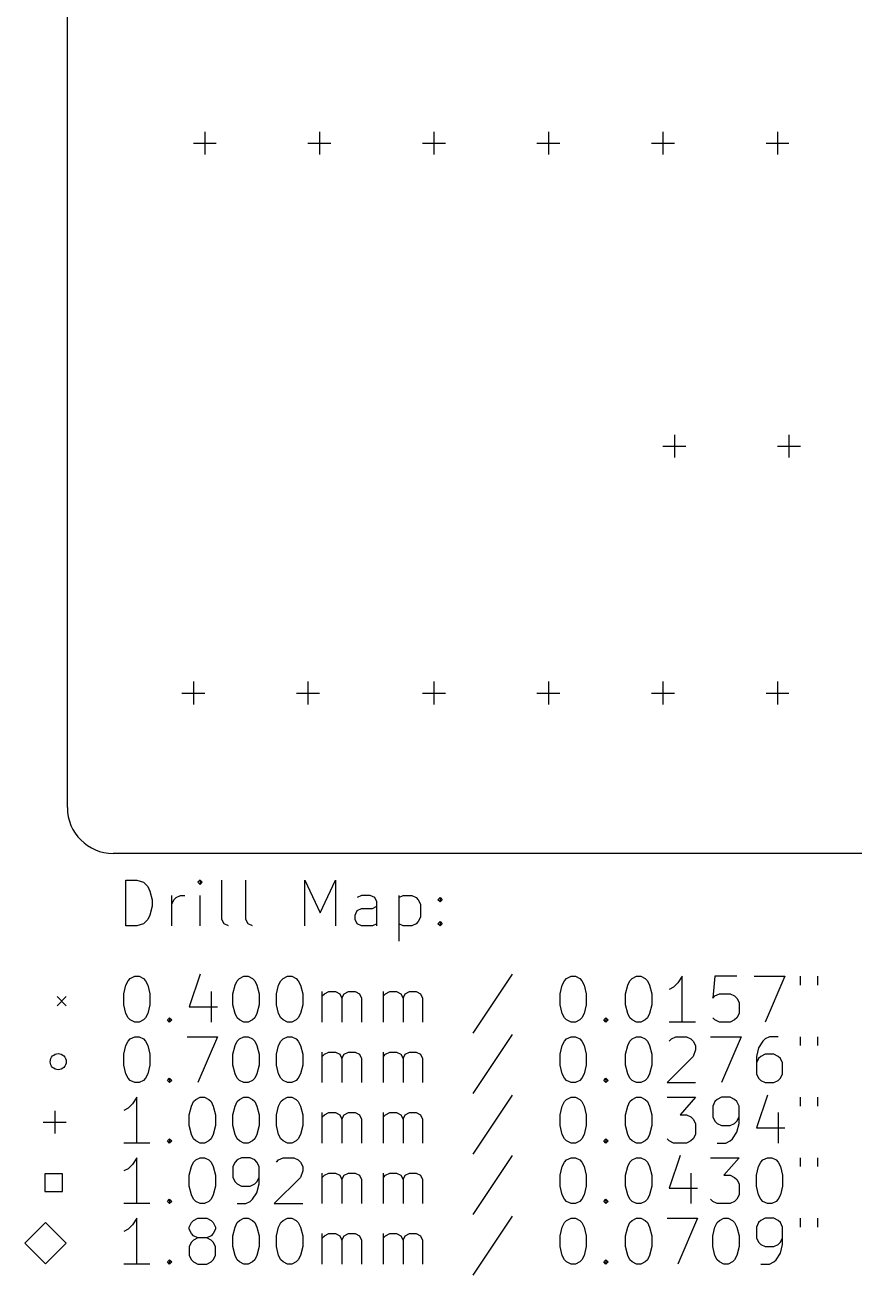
# Model space of a CAD drawing. Extents: x 127 to 206, y -141 to -31.
# Drawn here: x 127.2 to 163.3, y -140.4 to -85.8 of the extents above; entities that cross this region are included whole.
import ezdxf

# ---------------------------------------------------------------- set-up
doc = ezdxf.new("R2010")
doc.units = 0
doc.layers.add('BLACK', color=7, linetype='CONTINUOUS')

msp = doc.modelspace()

# ---------------------------------------------------------------- linework, layer by layer
at = {"layer": 'BLACK', "linetype": 'CONTINUOUS'}
for p, q in [((129, -120), (129, -33)), ((135, -90.5), (135, -91.5)), ((140, -90.5), (140, -91.5)), ((145, -90.5), (145, -91.5)), ((150, -90.5), (150, -91.5)), ((155, -90.5), (155, -91.5)), ((160, -90.5), (160, -91.5)), ((134.5, -91), (135.5, -91)), ((139.5, -91), (140.5, -91)), ((144.5, -91), (145.5, -91)), ((149.5, -91), (150.5, -91)), ((154.5, -91), (155.5, -91)), ((159.5, -91), (160.5, -91)), ((155.5, -103.725), (155.5, -104.725)), ((160.5, -103.725), (160.5, -104.725)), ((155, -104.225), (156, -104.225)), ((160, -104.225), (161, -104.225)), ((134.5, -114.5), (134.5, -115.5)), ((139.5, -114.5), (139.5, -115.5)), ((145, -114.5), (145, -115.5)), ((150, -114.5), (150, -115.5)), ((155, -114.5), (155, -115.5)), ((160, -114.5), (160, -115.5)), ((134, -115), (135, -115)), ((139, -115), (140, -115)), ((144.5, -115), (145.5, -115)), ((149.5, -115), (150.5, -115)), ((154.5, -115), (155.5, -115)), ((159.5, -115), (160.5, -115)), ((204, -122), (131, -122)), ((131.558, -125.165), (131.558, -123.165)), ((131.558, -123.165), (132.034, -123.165)), ((132.034, -123.165), (132.32, -123.26)), ((132.32, -123.26), (132.51, -123.451)), ((134.796, -123.165), (134.701, -123.26)), ((134.701, -123.26), (134.796, -123.355)), ((134.891, -123.26), (134.796, -123.165)), ((134.796, -123.165), (134.796, -123.355)), ((134.796, -123.355), (134.891, -123.26)), ((135.748, -124.879), (135.748, -123.165)), ((136.796, -124.879), (136.796, -123.165)), ((139.367, -125.165), (139.367, -123.165)), ((139.367, -123.165), (140.034, -124.593)), ((140.034, -124.593), (140.701, -123.165)), ((140.701, -123.165), (140.701, -125.165)), ((132.51, -123.451), (132.605, -123.641)), ((132.605, -123.641), (132.701, -124.022)), ((133.558, -125.165), (133.558, -123.832)), ((133.748, -123.927), (133.939, -123.832)), ((133.939, -123.832), (134.129, -123.832)), ((134.796, -125.165), (134.796, -123.832)), ((141.843, -123.832), (141.653, -123.927)), ((142.224, -123.832), (141.843, -123.832)), ((142.415, -123.927), (142.224, -123.832)), ((143.463, -123.832), (143.463, -125.832)), ((143.463, -123.927), (143.653, -123.832)), ((143.653, -123.832), (144.034, -123.832)), ((144.034, -123.832), (144.224, -123.927)), ((132.701, -124.308), (132.605, -124.689)), ((132.701, -124.022), (132.701, -124.308)), ((133.558, -124.212), (133.653, -124.022)), ((133.653, -124.022), (133.748, -123.927)), ((142.32, -124.403), (142.51, -124.308)), ((142.51, -124.117), (142.415, -123.927)), ((142.51, -125.165), (142.51, -124.117)), ((144.224, -123.927), (144.32, -124.022)), ((144.32, -124.022), (144.415, -124.212)), ((144.415, -124.212), (144.415, -124.784)), ((145.177, -124.022), (145.272, -123.927)), ((145.272, -124.117), (145.177, -124.022)), ((145.272, -123.927), (145.367, -124.022)), ((145.272, -123.927), (145.272, -124.117)), ((145.367, -124.022), (145.272, -124.117)), ((132.51, -124.879), (132.32, -125.07)), ((132.605, -124.689), (132.51, -124.879)), ((135.843, -125.07), (135.748, -124.879)), ((136.891, -125.07), (136.796, -124.879)), ((141.558, -124.689), (141.653, -124.498)), ((141.558, -124.879), (141.558, -124.689)), ((141.653, -125.07), (141.558, -124.879)), ((141.653, -124.498), (141.843, -124.403)), ((141.843, -124.403), (142.32, -124.403)), ((144.415, -124.784), (144.32, -124.974)), ((132.034, -125.165), (131.558, -125.165)), ((132.32, -125.07), (132.034, -125.165)), ((136.034, -125.165), (135.843, -125.07)), ((137.082, -125.165), (136.891, -125.07)), ((141.843, -125.165), (141.653, -125.07)), ((142.32, -125.165), (141.843, -125.165)), ((142.51, -125.07), (142.32, -125.165)), ((143.653, -125.165), (143.463, -125.07)), ((144.034, -125.165), (143.653, -125.165)), ((144.224, -125.07), (144.034, -125.165)), ((144.32, -124.974), (144.224, -125.07)), ((145.177, -125.07), (145.272, -124.974)), ((145.272, -125.165), (145.177, -125.07)), ((145.272, -124.974), (145.367, -125.07)), ((145.272, -124.974), (145.272, -125.165)), ((145.367, -125.07), (145.272, -125.165)), ((131.558, -127.746), (131.653, -127.555)), ((131.653, -127.555), (131.748, -127.46)), ((131.748, -127.46), (131.939, -127.365)), ((131.939, -127.365), (132.129, -127.365)), ((132.129, -127.365), (132.32, -127.46)), ((132.32, -127.46), (132.415, -127.555)), ((132.415, -127.555), (132.51, -127.746)), ((134.796, -127.27), (134.32, -128.698)), ((136.32, -127.746), (136.415, -127.555)), ((136.415, -127.555), (136.51, -127.46)), ((136.51, -127.46), (136.701, -127.365)), ((136.701, -127.365), (136.891, -127.365)), ((136.891, -127.365), (137.082, -127.46)), ((137.082, -127.46), (137.177, -127.555)), ((137.177, -127.555), (137.272, -127.746)), ((138.224, -127.746), (138.32, -127.555)), ((138.32, -127.555), (138.415, -127.46)), ((138.415, -127.46), (138.605, -127.365)), ((138.605, -127.365), (138.796, -127.365)), ((138.796, -127.365), (138.986, -127.46)), ((138.986, -127.46), (139.082, -127.555)), ((139.082, -127.555), (139.177, -127.746)), ((148.415, -127.27), (146.701, -129.841)), ((150.605, -127.746), (150.701, -127.555)), ((150.701, -127.555), (150.796, -127.46)), ((150.796, -127.46), (150.986, -127.365)), ((150.986, -127.365), (151.177, -127.365)), ((151.177, -127.365), (151.367, -127.46)), ((151.367, -127.46), (151.463, -127.555)), ((151.463, -127.555), (151.558, -127.746)), ((153.463, -127.746), (153.558, -127.555)), ((153.558, -127.555), (153.653, -127.46)), ((153.653, -127.46), (153.843, -127.365)), ((153.843, -127.365), (154.034, -127.365)), ((154.034, -127.365), (154.224, -127.46)), ((154.224, -127.46), (154.32, -127.555)), ((154.32, -127.555), (154.415, -127.746)), ((155.653, -127.651), (155.463, -127.841)), ((155.843, -127.365), (155.653, -127.651)), ((155.843, -129.365), (155.843, -127.365)), ((157.272, -127.365), (157.177, -128.317)), ((158.224, -127.365), (157.272, -127.365)), ((158.986, -127.365), (160.32, -127.365)), ((160.32, -127.365), (159.463, -129.365)), ((160.986, -127.365), (160.986, -127.746)), ((161.748, -127.365), (161.748, -127.746)), ((131.463, -128.127), (131.558, -127.746)), ((131.463, -128.603), (131.463, -128.127)), ((132.51, -127.746), (132.605, -128.127)), ((132.605, -128.127), (132.605, -128.603)), ((135.272, -128.032), (135.272, -129.365)), ((136.224, -128.127), (136.32, -127.746)), ((136.224, -128.603), (136.224, -128.127)), ((137.272, -127.746), (137.367, -128.127)), ((137.367, -128.127), (137.367, -128.603)), ((138.129, -128.127), (138.224, -127.746)), ((138.129, -128.603), (138.129, -128.127)), ((139.177, -127.746), (139.272, -128.127)), ((139.272, -128.127), (139.272, -128.603)), ((140.129, -129.365), (140.129, -128.032)), ((140.129, -128.222), (140.224, -128.127)), ((140.224, -128.127), (140.415, -128.032)), ((140.415, -128.032), (140.701, -128.032)), ((140.701, -128.032), (140.891, -128.127)), ((140.891, -128.127), (140.986, -128.317)), ((140.986, -128.317), (141.082, -128.127)), ((141.082, -128.127), (141.272, -128.032)), ((141.272, -128.032), (141.558, -128.032)), ((141.558, -128.032), (141.748, -128.127)), ((141.748, -128.127), (141.843, -128.317)), ((142.796, -129.365), (142.796, -128.032)), ((142.796, -128.222), (142.891, -128.127)), ((142.891, -128.127), (143.082, -128.032)), ((143.082, -128.032), (143.367, -128.032)), ((143.367, -128.032), (143.558, -128.127)), ((143.558, -128.127), (143.653, -128.317)), ((143.653, -128.317), (143.748, -128.127)), ((143.748, -128.127), (143.939, -128.032)), ((143.939, -128.032), (144.224, -128.032)), ((144.224, -128.032), (144.415, -128.127)), ((144.415, -128.127), (144.51, -128.317)), ((150.51, -128.127), (150.605, -127.746)), ((150.51, -128.603), (150.51, -128.127)), ((151.558, -127.746), (151.653, -128.127)), ((151.653, -128.127), (151.653, -128.603)), ((153.367, -128.127), (153.463, -127.746)), ((153.367, -128.603), (153.367, -128.127)), ((154.415, -127.746), (154.51, -128.127)), ((154.51, -128.127), (154.51, -128.603)), ((155.463, -127.841), (155.272, -127.936)), ((157.272, -128.222), (157.463, -128.127)), ((157.463, -128.127), (157.939, -128.127)), ((157.939, -128.127), (158.129, -128.222)), ((128.55, -128.25), (128.95, -128.65)), ((128.95, -128.25), (128.55, -128.65)), ((131.558, -128.984), (131.463, -128.603)), ((132.605, -128.603), (132.51, -128.984)), ((134.32, -128.698), (135.558, -128.698)), ((136.32, -128.984), (136.224, -128.603)), ((137.367, -128.603), (137.272, -128.984)), ((138.224, -128.984), (138.129, -128.603)), ((139.272, -128.603), (139.177, -128.984)), ((140.986, -128.317), (140.986, -129.365)), ((141.843, -128.317), (141.843, -129.365)), ((143.653, -128.317), (143.653, -129.365)), ((144.51, -128.317), (144.51, -129.365)), ((150.605, -128.984), (150.51, -128.603)), ((151.653, -128.603), (151.558, -128.984)), ((153.463, -128.984), (153.367, -128.603)), ((154.51, -128.603), (154.415, -128.984)), ((157.177, -128.317), (157.272, -128.222)), ((158.129, -128.222), (158.224, -128.317)), ((158.224, -128.317), (158.32, -128.508)), ((158.32, -128.508), (158.32, -128.984)), ((131.653, -129.174), (131.558, -128.984)), ((131.748, -129.27), (131.653, -129.174)), ((131.939, -129.365), (131.748, -129.27)), ((132.32, -129.27), (132.129, -129.365)), ((132.415, -129.174), (132.32, -129.27)), ((132.51, -128.984), (132.415, -129.174)), ((133.367, -129.27), (133.463, -129.174)), ((133.463, -129.365), (133.367, -129.27)), ((133.463, -129.174), (133.558, -129.27)), ((133.463, -129.174), (133.463, -129.365)), ((133.558, -129.27), (133.463, -129.365)), ((136.415, -129.174), (136.32, -128.984)), ((136.51, -129.27), (136.415, -129.174)), ((136.701, -129.365), (136.51, -129.27)), ((137.082, -129.27), (136.891, -129.365)), ((137.177, -129.174), (137.082, -129.27)), ((137.272, -128.984), (137.177, -129.174)), ((138.32, -129.174), (138.224, -128.984)), ((138.415, -129.27), (138.32, -129.174)), ((138.605, -129.365), (138.415, -129.27)), ((138.986, -129.27), (138.796, -129.365)), ((139.082, -129.174), (138.986, -129.27)), ((139.177, -128.984), (139.082, -129.174)), ((150.701, -129.174), (150.605, -128.984)), ((150.796, -129.27), (150.701, -129.174)), ((150.986, -129.365), (150.796, -129.27)), ((151.367, -129.27), (151.177, -129.365)), ((151.463, -129.174), (151.367, -129.27)), ((151.558, -128.984), (151.463, -129.174)), ((152.415, -129.27), (152.51, -129.174)), ((152.51, -129.365), (152.415, -129.27)), ((152.51, -129.174), (152.605, -129.27)), ((152.51, -129.174), (152.51, -129.365)), ((152.605, -129.27), (152.51, -129.365)), ((153.558, -129.174), (153.463, -128.984)), ((153.653, -129.27), (153.558, -129.174)), ((153.843, -129.365), (153.653, -129.27)), ((154.224, -129.27), (154.034, -129.365)), ((154.32, -129.174), (154.224, -129.27)), ((154.415, -128.984), (154.32, -129.174)), ((157.272, -129.27), (157.177, -129.174)), ((157.463, -129.365), (157.272, -129.27)), ((158.129, -129.27), (157.939, -129.365)), ((158.224, -129.174), (158.129, -129.27)), ((158.32, -128.984), (158.224, -129.174)), ((132.129, -129.365), (131.939, -129.365)), ((136.891, -129.365), (136.701, -129.365)), ((138.796, -129.365), (138.605, -129.365)), ((151.177, -129.365), (150.986, -129.365)), ((154.034, -129.365), (153.843, -129.365)), ((156.415, -129.365), (155.272, -129.365)), ((157.939, -129.365), (157.463, -129.365)), ((131.463, -130.767), (131.558, -130.386)), ((131.558, -130.386), (131.653, -130.195)), ((131.653, -130.195), (131.748, -130.1)), ((131.748, -130.1), (131.939, -130.005)), ((131.939, -130.005), (132.129, -130.005)), ((132.129, -130.005), (132.32, -130.1)), ((132.32, -130.1), (132.415, -130.195)), ((132.415, -130.195), (132.51, -130.386)), ((132.51, -130.386), (132.605, -130.767)), ((134.224, -130.005), (135.558, -130.005)), ((135.558, -130.005), (134.701, -132.005)), ((136.224, -130.767), (136.32, -130.386)), ((136.32, -130.386), (136.415, -130.195)), ((136.415, -130.195), (136.51, -130.1)), ((136.51, -130.1), (136.701, -130.005)), ((136.701, -130.005), (136.891, -130.005)), ((136.891, -130.005), (137.082, -130.1)), ((137.082, -130.1), (137.177, -130.195)), ((137.177, -130.195), (137.272, -130.386)), ((137.272, -130.386), (137.367, -130.767)), ((138.129, -130.767), (138.224, -130.386)), ((138.224, -130.386), (138.32, -130.195)), ((138.32, -130.195), (138.415, -130.1)), ((138.415, -130.1), (138.605, -130.005)), ((138.605, -130.005), (138.796, -130.005)), ((138.796, -130.005), (138.986, -130.1)), ((138.986, -130.1), (139.082, -130.195)), ((139.082, -130.195), (139.177, -130.386)), ((139.177, -130.386), (139.272, -130.767)), ((148.415, -129.91), (146.701, -132.481)), ((150.51, -130.767), (150.605, -130.386)), ((150.605, -130.386), (150.701, -130.195)), ((150.701, -130.195), (150.796, -130.1)), ((150.796, -130.1), (150.986, -130.005)), ((150.986, -130.005), (151.177, -130.005)), ((151.177, -130.005), (151.367, -130.1)), ((151.367, -130.1), (151.463, -130.195)), ((151.463, -130.195), (151.558, -130.386)), ((151.558, -130.386), (151.653, -130.767)), ((153.367, -130.767), (153.463, -130.386)), ((153.463, -130.386), (153.558, -130.195)), ((153.558, -130.195), (153.653, -130.1)), ((153.653, -130.1), (153.843, -130.005)), ((153.843, -130.005), (154.034, -130.005)), ((154.034, -130.005), (154.224, -130.1)), ((154.224, -130.1), (154.32, -130.195)), ((154.32, -130.195), (154.415, -130.386)), ((154.415, -130.386), (154.51, -130.767)), ((155.272, -130.195), (155.367, -130.1)), ((155.367, -130.1), (155.558, -130.005)), ((155.558, -130.005), (156.034, -130.005)), ((156.034, -130.005), (156.224, -130.1)), ((156.224, -130.1), (156.32, -130.195)), ((156.32, -130.195), (156.415, -130.386)), ((156.415, -130.386), (156.415, -130.576)), ((157.082, -130.005), (158.415, -130.005)), ((158.415, -130.005), (157.558, -132.005)), ((159.367, -130.195), (159.177, -130.481)), ((159.463, -130.1), (159.367, -130.195)), ((159.653, -130.005), (159.463, -130.1)), ((160.034, -130.005), (159.653, -130.005)), ((160.986, -130.005), (160.986, -130.386)), ((161.748, -130.005), (161.748, -130.386)), ((131.463, -131.243), (131.463, -130.767)), ((132.605, -130.767), (132.605, -131.243)), ((136.224, -131.243), (136.224, -130.767)), ((137.367, -130.767), (137.367, -131.243)), ((138.129, -131.243), (138.129, -130.767)), ((139.272, -130.767), (139.272, -131.243)), ((140.129, -132.005), (140.129, -130.672)), ((140.129, -130.862), (140.224, -130.767)), ((140.224, -130.767), (140.415, -130.672)), ((140.415, -130.672), (140.701, -130.672)), ((140.701, -130.672), (140.891, -130.767)), ((140.891, -130.767), (140.986, -130.957)), ((140.986, -130.957), (141.082, -130.767)), ((141.082, -130.767), (141.272, -130.672)), ((141.272, -130.672), (141.558, -130.672)), ((141.558, -130.672), (141.748, -130.767)), ((141.748, -130.767), (141.843, -130.957)), ((142.796, -132.005), (142.796, -130.672)), ((142.796, -130.862), (142.891, -130.767)), ((142.891, -130.767), (143.082, -130.672)), ((143.082, -130.672), (143.367, -130.672)), ((143.367, -130.672), (143.558, -130.767)), ((143.558, -130.767), (143.653, -130.957)), ((143.653, -130.957), (143.748, -130.767)), ((143.748, -130.767), (143.939, -130.672)), ((143.939, -130.672), (144.224, -130.672)), ((144.224, -130.672), (144.415, -130.767)), ((144.415, -130.767), (144.51, -130.957)), ((150.51, -131.243), (150.51, -130.767)), ((151.653, -130.767), (151.653, -131.243)), ((153.367, -131.243), (153.367, -130.767)), ((154.51, -130.767), (154.51, -131.243)), ((156.32, -130.862), (155.177, -132.005)), ((156.415, -130.576), (156.32, -130.862)), ((159.177, -130.481), (159.082, -130.862)), ((159.082, -130.862), (159.082, -131.624)), ((159.272, -130.862), (159.177, -130.957)), ((159.463, -130.767), (159.272, -130.862)), ((159.843, -130.767), (159.463, -130.767)), ((160.034, -130.862), (159.843, -130.767)), ((160.129, -130.957), (160.034, -130.862)), ((131.558, -131.624), (131.463, -131.243)), ((132.605, -131.243), (132.51, -131.624)), ((136.32, -131.624), (136.224, -131.243)), ((137.367, -131.243), (137.272, -131.624)), ((138.224, -131.624), (138.129, -131.243)), ((139.272, -131.243), (139.177, -131.624)), ((140.986, -130.957), (140.986, -132.005)), ((141.843, -130.957), (141.843, -132.005)), ((143.653, -130.957), (143.653, -132.005)), ((144.51, -130.957), (144.51, -132.005)), ((150.605, -131.624), (150.51, -131.243)), ((151.653, -131.243), (151.558, -131.624)), ((153.463, -131.624), (153.367, -131.243)), ((154.51, -131.243), (154.415, -131.624)), ((159.177, -130.957), (159.082, -131.148)), ((160.224, -131.148), (160.129, -130.957)), ((160.224, -131.624), (160.224, -131.148)), ((131.653, -131.814), (131.558, -131.624)), ((131.748, -131.91), (131.653, -131.814)), ((131.939, -132.005), (131.748, -131.91)), ((132.129, -132.005), (131.939, -132.005)), ((132.32, -131.91), (132.129, -132.005)), ((132.415, -131.814), (132.32, -131.91)), ((132.51, -131.624), (132.415, -131.814)), ((133.367, -131.91), (133.463, -131.814)), ((133.463, -132.005), (133.367, -131.91)), ((133.463, -131.814), (133.558, -131.91)), ((133.463, -131.814), (133.463, -132.005)), ((133.558, -131.91), (133.463, -132.005)), ((136.415, -131.814), (136.32, -131.624)), ((136.51, -131.91), (136.415, -131.814)), ((136.701, -132.005), (136.51, -131.91)), ((136.891, -132.005), (136.701, -132.005)), ((137.082, -131.91), (136.891, -132.005)), ((137.177, -131.814), (137.082, -131.91)), ((137.272, -131.624), (137.177, -131.814)), ((138.32, -131.814), (138.224, -131.624)), ((138.415, -131.91), (138.32, -131.814)), ((138.605, -132.005), (138.415, -131.91)), ((138.796, -132.005), (138.605, -132.005)), ((138.986, -131.91), (138.796, -132.005)), ((139.082, -131.814), (138.986, -131.91)), ((139.177, -131.624), (139.082, -131.814)), ((150.701, -131.814), (150.605, -131.624)), ((150.796, -131.91), (150.701, -131.814)), ((150.986, -132.005), (150.796, -131.91)), ((151.177, -132.005), (150.986, -132.005)), ((151.367, -131.91), (151.177, -132.005)), ((151.463, -131.814), (151.367, -131.91)), ((151.558, -131.624), (151.463, -131.814)), ((152.415, -131.91), (152.51, -131.814)), ((152.51, -132.005), (152.415, -131.91)), ((152.51, -131.814), (152.605, -131.91)), ((152.51, -131.814), (152.51, -132.005)), ((152.605, -131.91), (152.51, -132.005)), ((153.558, -131.814), (153.463, -131.624)), ((153.653, -131.91), (153.558, -131.814)), ((153.843, -132.005), (153.653, -131.91)), ((154.034, -132.005), (153.843, -132.005)), ((154.224, -131.91), (154.034, -132.005)), ((154.32, -131.814), (154.224, -131.91)), ((154.415, -131.624), (154.32, -131.814)), ((155.177, -132.005), (156.415, -132.005)), ((159.082, -131.624), (159.177, -131.814)), ((159.177, -131.814), (159.272, -131.91)), ((159.272, -131.91), (159.463, -132.005)), ((159.463, -132.005), (159.843, -132.005)), ((159.843, -132.005), (160.034, -131.91)), ((160.034, -131.91), (160.129, -131.814)), ((160.129, -131.814), (160.224, -131.624)), ((148.415, -132.55), (146.701, -135.121)), ((159.558, -132.55), (159.082, -133.978)), ((131.843, -132.931), (131.653, -133.121)), ((132.034, -132.645), (131.843, -132.931)), ((132.034, -134.645), (132.034, -132.645)), ((134.32, -133.407), (134.415, -133.026)), ((134.415, -133.026), (134.51, -132.835)), ((134.51, -132.835), (134.605, -132.74)), ((134.605, -132.74), (134.796, -132.645)), ((134.796, -132.645), (134.986, -132.645)), ((134.986, -132.645), (135.177, -132.74)), ((135.177, -132.74), (135.272, -132.835)), ((135.272, -132.835), (135.367, -133.026)), ((135.367, -133.026), (135.463, -133.407)), ((136.224, -133.407), (136.32, -133.026)), ((136.32, -133.026), (136.415, -132.835)), ((136.415, -132.835), (136.51, -132.74)), ((136.51, -132.74), (136.701, -132.645)), ((136.701, -132.645), (136.891, -132.645)), ((136.891, -132.645), (137.082, -132.74)), ((137.082, -132.74), (137.177, -132.835)), ((137.177, -132.835), (137.272, -133.026)), ((137.272, -133.026), (137.367, -133.407)), ((138.129, -133.407), (138.224, -133.026)), ((138.224, -133.026), (138.32, -132.835)), ((138.32, -132.835), (138.415, -132.74)), ((138.415, -132.74), (138.605, -132.645)), ((138.605, -132.645), (138.796, -132.645)), ((138.796, -132.645), (138.986, -132.74)), ((138.986, -132.74), (139.082, -132.835)), ((139.082, -132.835), (139.177, -133.026)), ((139.177, -133.026), (139.272, -133.407)), ((150.51, -133.407), (150.605, -133.026)), ((150.605, -133.026), (150.701, -132.835)), ((150.701, -132.835), (150.796, -132.74)), ((150.796, -132.74), (150.986, -132.645)), ((150.986, -132.645), (151.177, -132.645)), ((151.177, -132.645), (151.367, -132.74)), ((151.367, -132.74), (151.463, -132.835)), ((151.463, -132.835), (151.558, -133.026)), ((151.558, -133.026), (151.653, -133.407)), ((153.367, -133.407), (153.463, -133.026)), ((153.463, -133.026), (153.558, -132.835)), ((153.558, -132.835), (153.653, -132.74)), ((153.653, -132.74), (153.843, -132.645)), ((153.843, -132.645), (154.034, -132.645)), ((154.034, -132.645), (154.224, -132.74)), ((154.224, -132.74), (154.32, -132.835)), ((154.32, -132.835), (154.415, -133.026)), ((154.415, -133.026), (154.51, -133.407)), ((155.177, -132.645), (156.415, -132.645)), ((156.415, -132.645), (155.748, -133.407)), ((157.272, -132.835), (157.177, -133.026)), ((157.177, -133.026), (157.177, -133.502)), ((157.367, -132.74), (157.272, -132.835)), ((157.558, -132.645), (157.367, -132.74)), ((157.939, -132.645), (157.558, -132.645)), ((158.129, -132.74), (157.939, -132.645)), ((158.224, -132.835), (158.129, -132.74)), ((158.32, -133.026), (158.224, -132.835)), ((158.32, -133.788), (158.32, -133.026)), ((160.986, -132.645), (160.986, -133.026)), ((161.748, -132.645), (161.748, -133.026)), ((128.45, -133.23), (128.45, -134.23)), ((131.653, -133.121), (131.463, -133.216)), ((134.32, -133.883), (134.32, -133.407)), ((135.463, -133.407), (135.463, -133.883)), ((136.224, -133.883), (136.224, -133.407)), ((137.367, -133.407), (137.367, -133.883)), ((138.129, -133.883), (138.129, -133.407)), ((139.272, -133.407), (139.272, -133.883)), ((140.129, -134.645), (140.129, -133.312)), ((140.129, -133.502), (140.224, -133.407)), ((140.224, -133.407), (140.415, -133.312)), ((140.415, -133.312), (140.701, -133.312)), ((140.701, -133.312), (140.891, -133.407)), ((140.891, -133.407), (140.986, -133.597)), ((140.986, -133.597), (141.082, -133.407)), ((140.986, -133.597), (140.986, -134.645)), ((141.082, -133.407), (141.272, -133.312)), ((141.272, -133.312), (141.558, -133.312)), ((141.558, -133.312), (141.748, -133.407)), ((141.748, -133.407), (141.843, -133.597)), ((141.843, -133.597), (141.843, -134.645)), ((142.796, -134.645), (142.796, -133.312)), ((142.796, -133.502), (142.891, -133.407)), ((142.891, -133.407), (143.082, -133.312)), ((143.082, -133.312), (143.367, -133.312)), ((143.367, -133.312), (143.558, -133.407)), ((143.558, -133.407), (143.653, -133.597)), ((143.653, -133.597), (143.748, -133.407)), ((143.653, -133.597), (143.653, -134.645)), ((143.748, -133.407), (143.939, -133.312)), ((143.939, -133.312), (144.224, -133.312)), ((144.224, -133.312), (144.415, -133.407)), ((144.415, -133.407), (144.51, -133.597)), ((144.51, -133.597), (144.51, -134.645)), ((150.51, -133.883), (150.51, -133.407)), ((151.653, -133.407), (151.653, -133.883)), ((153.367, -133.883), (153.367, -133.407)), ((154.51, -133.407), (154.51, -133.883)), ((155.748, -133.407), (156.034, -133.407)), ((156.034, -133.407), (156.224, -133.502)), ((156.224, -133.502), (156.32, -133.597)), ((156.32, -133.597), (156.415, -133.788)), ((157.177, -133.502), (157.272, -133.692)), ((158.224, -133.692), (158.32, -133.502)), ((160.034, -133.312), (160.034, -134.645)), ((127.95, -133.73), (128.95, -133.73)), ((134.415, -134.264), (134.32, -133.883)), ((135.463, -133.883), (135.367, -134.264)), ((136.32, -134.264), (136.224, -133.883)), ((137.367, -133.883), (137.272, -134.264)), ((138.224, -134.264), (138.129, -133.883)), ((139.272, -133.883), (139.177, -134.264)), ((150.605, -134.264), (150.51, -133.883)), ((151.653, -133.883), (151.558, -134.264)), ((153.463, -134.264), (153.367, -133.883)), ((154.51, -133.883), (154.415, -134.264)), ((156.415, -133.788), (156.415, -134.264)), ((157.272, -133.692), (157.367, -133.788)), ((157.367, -133.788), (157.558, -133.883)), ((157.558, -133.883), (157.939, -133.883)), ((157.939, -133.883), (158.129, -133.788)), ((158.034, -134.454), (158.224, -134.169)), ((158.129, -133.788), (158.224, -133.692)), ((158.224, -134.169), (158.32, -133.788)), ((159.082, -133.978), (160.32, -133.978)), ((132.605, -134.645), (131.463, -134.645)), ((133.367, -134.55), (133.463, -134.454)), ((133.463, -134.645), (133.367, -134.55)), ((133.463, -134.454), (133.558, -134.55)), ((133.463, -134.454), (133.463, -134.645)), ((133.558, -134.55), (133.463, -134.645)), ((134.51, -134.454), (134.415, -134.264)), ((134.605, -134.55), (134.51, -134.454)), ((134.796, -134.645), (134.605, -134.55)), ((134.986, -134.645), (134.796, -134.645)), ((135.177, -134.55), (134.986, -134.645)), ((135.272, -134.454), (135.177, -134.55)), ((135.367, -134.264), (135.272, -134.454)), ((136.415, -134.454), (136.32, -134.264)), ((136.51, -134.55), (136.415, -134.454)), ((136.701, -134.645), (136.51, -134.55)), ((136.891, -134.645), (136.701, -134.645)), ((137.082, -134.55), (136.891, -134.645)), ((137.177, -134.454), (137.082, -134.55)), ((137.272, -134.264), (137.177, -134.454)), ((138.32, -134.454), (138.224, -134.264)), ((138.415, -134.55), (138.32, -134.454)), ((138.605, -134.645), (138.415, -134.55)), ((138.796, -134.645), (138.605, -134.645)), ((138.986, -134.55), (138.796, -134.645)), ((139.082, -134.454), (138.986, -134.55)), ((139.177, -134.264), (139.082, -134.454)), ((150.701, -134.454), (150.605, -134.264)), ((150.796, -134.55), (150.701, -134.454)), ((150.986, -134.645), (150.796, -134.55)), ((151.177, -134.645), (150.986, -134.645)), ((151.367, -134.55), (151.177, -134.645)), ((151.463, -134.454), (151.367, -134.55)), ((151.558, -134.264), (151.463, -134.454)), ((152.415, -134.55), (152.51, -134.454)), ((152.51, -134.645), (152.415, -134.55)), ((152.51, -134.454), (152.605, -134.55)), ((152.51, -134.454), (152.51, -134.645)), ((152.605, -134.55), (152.51, -134.645)), ((153.558, -134.454), (153.463, -134.264)), ((153.653, -134.55), (153.558, -134.454)), ((153.843, -134.645), (153.653, -134.55)), ((154.034, -134.645), (153.843, -134.645)), ((154.224, -134.55), (154.034, -134.645)), ((154.32, -134.454), (154.224, -134.55)), ((154.415, -134.264), (154.32, -134.454)), ((155.272, -134.55), (155.177, -134.454)), ((155.463, -134.645), (155.272, -134.55)), ((156.034, -134.645), (155.463, -134.645)), ((156.224, -134.55), (156.034, -134.645)), ((156.32, -134.454), (156.224, -134.55)), ((156.415, -134.264), (156.32, -134.454)), ((157.367, -134.645), (157.748, -134.645)), ((157.748, -134.645), (157.939, -134.55)), ((157.939, -134.55), (158.034, -134.454)), ((132.034, -135.285), (131.843, -135.571)), ((132.034, -137.285), (132.034, -135.285)), ((134.605, -135.38), (134.796, -135.285)), ((134.796, -135.285), (134.986, -135.285)), ((134.986, -135.285), (135.177, -135.38)), ((136.605, -135.285), (136.415, -135.38)), ((136.986, -135.285), (136.605, -135.285)), ((137.177, -135.38), (136.986, -135.285)), ((138.224, -135.38), (138.415, -135.285)), ((138.415, -135.285), (138.891, -135.285)), ((138.891, -135.285), (139.082, -135.38)), ((148.415, -135.19), (146.701, -137.761)), ((150.796, -135.38), (150.986, -135.285)), ((150.986, -135.285), (151.177, -135.285)), ((151.177, -135.285), (151.367, -135.38)), ((153.653, -135.38), (153.843, -135.285)), ((153.843, -135.285), (154.034, -135.285)), ((154.034, -135.285), (154.224, -135.38)), ((155.748, -135.19), (155.272, -136.618)), ((157.082, -135.285), (158.32, -135.285)), ((158.32, -135.285), (157.653, -136.047)), ((159.367, -135.38), (159.558, -135.285)), ((159.558, -135.285), (159.748, -135.285)), ((159.748, -135.285), (159.939, -135.38)), ((160.986, -135.285), (160.986, -135.666)), ((161.748, -135.285), (161.748, -135.666)), ((131.653, -135.761), (131.463, -135.856)), ((131.843, -135.571), (131.653, -135.761)), ((134.32, -136.047), (134.415, -135.666)), ((134.415, -135.666), (134.51, -135.475)), ((134.51, -135.475), (134.605, -135.38)), ((135.177, -135.38), (135.272, -135.475)), ((135.272, -135.475), (135.367, -135.666)), ((135.367, -135.666), (135.463, -136.047)), ((136.32, -135.475), (136.224, -135.666)), ((136.224, -135.666), (136.224, -136.142)), ((136.415, -135.38), (136.32, -135.475)), ((137.272, -135.475), (137.177, -135.38)), ((137.367, -135.666), (137.272, -135.475)), ((137.367, -136.428), (137.367, -135.666)), ((138.129, -135.475), (138.224, -135.38)), ((139.082, -135.38), (139.177, -135.475)), ((139.177, -135.475), (139.272, -135.666)), ((139.272, -135.666), (139.272, -135.856)), ((150.51, -136.047), (150.605, -135.666)), ((150.605, -135.666), (150.701, -135.475)), ((150.701, -135.475), (150.796, -135.38)), ((151.367, -135.38), (151.463, -135.475)), ((151.463, -135.475), (151.558, -135.666)), ((151.558, -135.666), (151.653, -136.047)), ((153.367, -136.047), (153.463, -135.666)), ((153.463, -135.666), (153.558, -135.475)), ((153.558, -135.475), (153.653, -135.38)), ((154.224, -135.38), (154.32, -135.475)), ((154.32, -135.475), (154.415, -135.666)), ((154.415, -135.666), (154.51, -136.047)), ((159.082, -136.047), (159.177, -135.666)), ((159.177, -135.666), (159.272, -135.475)), ((159.272, -135.475), (159.367, -135.38)), ((159.939, -135.38), (160.034, -135.475)), ((160.034, -135.475), (160.129, -135.666)), ((160.129, -135.666), (160.224, -136.047)), ((128.79, -135.984), (128.018, -135.984)), ((128.018, -135.984), (128.018, -136.756)), ((128.79, -136.756), (128.79, -135.984)), ((134.32, -136.523), (134.32, -136.047)), ((135.463, -136.047), (135.463, -136.523)), ((136.224, -136.142), (136.32, -136.332)), ((136.32, -136.332), (136.415, -136.428)), ((137.177, -136.428), (137.272, -136.332)), ((137.272, -136.332), (137.367, -136.142)), ((139.177, -136.142), (138.034, -137.285)), ((139.272, -135.856), (139.177, -136.142)), ((140.129, -137.285), (140.129, -135.952)), ((140.129, -136.142), (140.224, -136.047)), ((140.224, -136.047), (140.415, -135.952)), ((140.415, -135.952), (140.701, -135.952)), ((140.701, -135.952), (140.891, -136.047)), ((140.891, -136.047), (140.986, -136.237)), ((140.986, -136.237), (141.082, -136.047)), ((140.986, -136.237), (140.986, -137.285)), ((141.082, -136.047), (141.272, -135.952)), ((141.272, -135.952), (141.558, -135.952)), ((141.558, -135.952), (141.748, -136.047)), ((141.748, -136.047), (141.843, -136.237)), ((141.843, -136.237), (141.843, -137.285)), ((142.796, -137.285), (142.796, -135.952)), ((142.796, -136.142), (142.891, -136.047)), ((142.891, -136.047), (143.082, -135.952)), ((143.082, -135.952), (143.367, -135.952)), ((143.367, -135.952), (143.558, -136.047)), ((143.558, -136.047), (143.653, -136.237)), ((143.653, -136.237), (143.748, -136.047)), ((143.653, -136.237), (143.653, -137.285)), ((143.748, -136.047), (143.939, -135.952)), ((143.939, -135.952), (144.224, -135.952)), ((144.224, -135.952), (144.415, -136.047)), ((144.415, -136.047), (144.51, -136.237)), ((144.51, -136.237), (144.51, -137.285)), ((150.51, -136.523), (150.51, -136.047)), ((151.653, -136.047), (151.653, -136.523)), ((153.367, -136.523), (153.367, -136.047)), ((154.51, -136.047), (154.51, -136.523)), ((156.224, -135.952), (156.224, -137.285)), ((157.653, -136.047), (157.939, -136.047)), ((157.939, -136.047), (158.129, -136.142)), ((158.129, -136.142), (158.224, -136.237)), ((158.224, -136.237), (158.32, -136.428)), ((159.082, -136.523), (159.082, -136.047)), ((160.224, -136.047), (160.224, -136.523)), ((128.018, -136.756), (128.79, -136.756)), ((134.415, -136.904), (134.32, -136.523)), ((134.51, -137.094), (134.415, -136.904)), ((135.367, -136.904), (135.272, -137.094)), ((135.463, -136.523), (135.367, -136.904)), ((136.415, -136.428), (136.605, -136.523)), ((136.605, -136.523), (136.986, -136.523)), ((136.986, -136.523), (137.177, -136.428)), ((137.082, -137.094), (137.272, -136.809)), ((137.272, -136.809), (137.367, -136.428)), ((150.605, -136.904), (150.51, -136.523)), ((150.701, -137.094), (150.605, -136.904)), ((151.558, -136.904), (151.463, -137.094)), ((151.653, -136.523), (151.558, -136.904)), ((153.463, -136.904), (153.367, -136.523)), ((153.558, -137.094), (153.463, -136.904)), ((154.415, -136.904), (154.32, -137.094)), ((154.51, -136.523), (154.415, -136.904)), ((155.272, -136.618), (156.51, -136.618)), ((158.32, -136.904), (158.224, -137.094)), ((158.32, -136.428), (158.32, -136.904)), ((159.177, -136.904), (159.082, -136.523)), ((159.272, -137.094), (159.177, -136.904)), ((160.129, -136.904), (160.034, -137.094)), ((160.224, -136.523), (160.129, -136.904)), ((132.605, -137.285), (131.463, -137.285)), ((133.367, -137.19), (133.463, -137.094)), ((133.463, -137.285), (133.367, -137.19)), ((133.463, -137.094), (133.558, -137.19)), ((133.463, -137.094), (133.463, -137.285)), ((133.558, -137.19), (133.463, -137.285)), ((134.605, -137.19), (134.51, -137.094)), ((134.796, -137.285), (134.605, -137.19)), ((134.986, -137.285), (134.796, -137.285)), ((135.177, -137.19), (134.986, -137.285)), ((135.272, -137.094), (135.177, -137.19)), ((136.415, -137.285), (136.796, -137.285)), ((136.796, -137.285), (136.986, -137.19)), ((136.986, -137.19), (137.082, -137.094)), ((138.034, -137.285), (139.272, -137.285)), ((150.796, -137.19), (150.701, -137.094)), ((150.986, -137.285), (150.796, -137.19)), ((151.177, -137.285), (150.986, -137.285)), ((151.367, -137.19), (151.177, -137.285)), ((151.463, -137.094), (151.367, -137.19)), ((152.415, -137.19), (152.51, -137.094)), ((152.51, -137.285), (152.415, -137.19)), ((152.51, -137.094), (152.605, -137.19)), ((152.51, -137.094), (152.51, -137.285)), ((152.605, -137.19), (152.51, -137.285)), ((153.653, -137.19), (153.558, -137.094)), ((153.843, -137.285), (153.653, -137.19)), ((154.034, -137.285), (153.843, -137.285)), ((154.224, -137.19), (154.034, -137.285)), ((154.32, -137.094), (154.224, -137.19)), ((157.177, -137.19), (157.082, -137.094)), ((157.367, -137.285), (157.177, -137.19)), ((157.939, -137.285), (157.367, -137.285)), ((158.129, -137.19), (157.939, -137.285)), ((158.224, -137.094), (158.129, -137.19)), ((159.367, -137.19), (159.272, -137.094)), ((159.558, -137.285), (159.367, -137.19)), ((159.748, -137.285), (159.558, -137.285)), ((159.939, -137.19), (159.748, -137.285)), ((160.034, -137.094), (159.939, -137.19)), ((132.034, -137.925), (131.843, -138.211)), ((132.034, -139.925), (132.034, -137.925)), ((134.415, -138.115), (134.51, -138.02)), ((134.51, -138.02), (134.701, -137.925)), ((134.701, -137.925), (135.082, -137.925)), ((135.082, -137.925), (135.272, -138.02)), ((135.272, -138.02), (135.367, -138.115)), ((136.415, -138.115), (136.51, -138.02)), ((136.51, -138.02), (136.701, -137.925)), ((136.701, -137.925), (136.891, -137.925)), ((136.891, -137.925), (137.082, -138.02)), ((137.082, -138.02), (137.177, -138.115)), ((138.32, -138.115), (138.415, -138.02)), ((138.415, -138.02), (138.605, -137.925)), ((138.605, -137.925), (138.796, -137.925)), ((138.796, -137.925), (138.986, -138.02)), ((138.986, -138.02), (139.082, -138.115)), ((148.415, -137.83), (146.701, -140.401)), ((150.701, -138.115), (150.796, -138.02)), ((150.796, -138.02), (150.986, -137.925)), ((150.986, -137.925), (151.177, -137.925)), ((151.177, -137.925), (151.367, -138.02)), ((151.367, -138.02), (151.463, -138.115)), ((153.558, -138.115), (153.653, -138.02)), ((153.653, -138.02), (153.843, -137.925)), ((153.843, -137.925), (154.034, -137.925)), ((154.034, -137.925), (154.224, -138.02)), ((154.224, -138.02), (154.32, -138.115)), ((155.177, -137.925), (156.51, -137.925)), ((156.51, -137.925), (155.653, -139.925)), ((157.367, -138.115), (157.463, -138.02)), ((157.463, -138.02), (157.653, -137.925)), ((157.653, -137.925), (157.843, -137.925)), ((157.843, -137.925), (158.034, -138.02)), ((158.034, -138.02), (158.129, -138.115)), ((159.272, -138.02), (159.177, -138.115)), ((159.463, -137.925), (159.272, -138.02)), ((159.843, -137.925), (159.463, -137.925)), ((160.034, -138.02), (159.843, -137.925)), ((160.129, -138.115), (160.034, -138.02)), ((160.986, -137.925), (160.986, -138.306)), ((161.748, -137.925), (161.748, -138.306)), ((128.05, -138.11), (127.15, -139.01)), ((128.95, -139.01), (128.05, -138.11)), ((131.653, -138.401), (131.463, -138.496)), ((131.843, -138.211), (131.653, -138.401)), ((134.32, -138.306), (134.415, -138.115)), ((134.32, -138.401), (134.32, -138.306)), ((134.415, -138.592), (134.32, -138.401)), ((135.367, -138.115), (135.463, -138.306)), ((135.463, -138.401), (135.367, -138.592)), ((135.463, -138.306), (135.463, -138.401)), ((136.224, -138.687), (136.32, -138.306)), ((136.32, -138.306), (136.415, -138.115)), ((137.177, -138.115), (137.272, -138.306)), ((137.272, -138.306), (137.367, -138.687)), ((138.129, -138.687), (138.224, -138.306)), ((138.224, -138.306), (138.32, -138.115)), ((139.082, -138.115), (139.177, -138.306)), ((139.177, -138.306), (139.272, -138.687)), ((150.51, -138.687), (150.605, -138.306)), ((150.605, -138.306), (150.701, -138.115)), ((151.463, -138.115), (151.558, -138.306)), ((151.558, -138.306), (151.653, -138.687)), ((153.367, -138.687), (153.463, -138.306)), ((153.463, -138.306), (153.558, -138.115)), ((154.32, -138.115), (154.415, -138.306)), ((154.415, -138.306), (154.51, -138.687)), ((157.177, -138.687), (157.272, -138.306)), ((157.272, -138.306), (157.367, -138.115)), ((158.129, -138.115), (158.224, -138.306)), ((158.224, -138.306), (158.32, -138.687)), ((159.177, -138.115), (159.082, -138.306)), ((159.082, -138.306), (159.082, -138.782)), ((160.224, -138.306), (160.129, -138.115)), ((160.224, -139.068), (160.224, -138.306)), ((127.15, -139.01), (128.05, -139.91)), ((128.05, -139.91), (128.95, -139.01)), ((134.415, -138.972), (134.32, -139.163)), ((134.51, -138.687), (134.415, -138.592)), ((134.51, -138.877), (134.415, -138.972)), ((134.701, -138.782), (134.51, -138.687)), ((134.701, -138.782), (134.51, -138.877)), ((135.082, -138.782), (134.701, -138.782)), ((135.272, -138.687), (135.082, -138.782)), ((135.272, -138.877), (135.082, -138.782)), ((135.367, -138.592), (135.272, -138.687)), ((135.367, -138.972), (135.272, -138.877)), ((135.463, -139.163), (135.367, -138.972)), ((136.224, -139.163), (136.224, -138.687)), ((137.367, -138.687), (137.367, -139.163)), ((138.129, -139.163), (138.129, -138.687)), ((139.272, -138.687), (139.272, -139.163)), ((140.129, -139.925), (140.129, -138.592)), ((140.129, -138.782), (140.224, -138.687)), ((140.224, -138.687), (140.415, -138.592)), ((140.415, -138.592), (140.701, -138.592)), ((140.701, -138.592), (140.891, -138.687)), ((140.891, -138.687), (140.986, -138.877)), ((140.986, -138.877), (141.082, -138.687)), ((140.986, -138.877), (140.986, -139.925)), ((141.082, -138.687), (141.272, -138.592)), ((141.272, -138.592), (141.558, -138.592)), ((141.558, -138.592), (141.748, -138.687)), ((141.748, -138.687), (141.843, -138.877)), ((141.843, -138.877), (141.843, -139.925)), ((142.796, -139.925), (142.796, -138.592)), ((142.796, -138.782), (142.891, -138.687)), ((142.891, -138.687), (143.082, -138.592)), ((143.082, -138.592), (143.367, -138.592)), ((143.367, -138.592), (143.558, -138.687)), ((143.558, -138.687), (143.653, -138.877)), ((143.653, -138.877), (143.748, -138.687)), ((143.653, -138.877), (143.653, -139.925)), ((143.748, -138.687), (143.939, -138.592)), ((143.939, -138.592), (144.224, -138.592)), ((144.224, -138.592), (144.415, -138.687)), ((144.415, -138.687), (144.51, -138.877)), ((144.51, -138.877), (144.51, -139.925)), ((150.51, -139.163), (150.51, -138.687)), ((151.653, -138.687), (151.653, -139.163)), ((153.367, -139.163), (153.367, -138.687)), ((154.51, -138.687), (154.51, -139.163)), ((157.177, -139.163), (157.177, -138.687)), ((158.32, -138.687), (158.32, -139.163)), ((159.082, -138.782), (159.177, -138.972)), ((159.177, -138.972), (159.272, -139.068)), ((159.272, -139.068), (159.463, -139.163)), ((159.843, -139.163), (160.034, -139.068)), ((160.034, -139.068), (160.129, -138.972)), ((160.129, -138.972), (160.224, -138.782)), ((160.129, -139.449), (160.224, -139.068)), ((134.32, -139.163), (134.32, -139.544)), ((134.32, -139.544), (134.415, -139.734)), ((135.367, -139.734), (135.463, -139.544)), ((135.463, -139.544), (135.463, -139.163)), ((136.32, -139.544), (136.224, -139.163)), ((136.415, -139.734), (136.32, -139.544)), ((137.272, -139.544), (137.177, -139.734)), ((137.367, -139.163), (137.272, -139.544)), ((138.224, -139.544), (138.129, -139.163)), ((138.32, -139.734), (138.224, -139.544)), ((139.177, -139.544), (139.082, -139.734)), ((139.272, -139.163), (139.177, -139.544)), ((150.605, -139.544), (150.51, -139.163)), ((150.701, -139.734), (150.605, -139.544)), ((151.558, -139.544), (151.463, -139.734)), ((151.653, -139.163), (151.558, -139.544)), ((153.463, -139.544), (153.367, -139.163)), ((153.558, -139.734), (153.463, -139.544)), ((154.415, -139.544), (154.32, -139.734)), ((154.51, -139.163), (154.415, -139.544)), ((157.272, -139.544), (157.177, -139.163)), ((157.367, -139.734), (157.272, -139.544)), ((158.224, -139.544), (158.129, -139.734)), ((158.32, -139.163), (158.224, -139.544)), ((159.463, -139.163), (159.843, -139.163)), ((159.939, -139.734), (160.129, -139.449)), ((132.605, -139.925), (131.463, -139.925)), ((133.367, -139.83), (133.463, -139.734)), ((133.463, -139.925), (133.367, -139.83)), ((133.463, -139.734), (133.558, -139.83)), ((133.463, -139.734), (133.463, -139.925)), ((133.558, -139.83), (133.463, -139.925)), ((134.415, -139.734), (134.51, -139.83)), ((134.51, -139.83), (134.701, -139.925)), ((134.701, -139.925), (135.082, -139.925)), ((135.082, -139.925), (135.272, -139.83)), ((135.272, -139.83), (135.367, -139.734)), ((136.51, -139.83), (136.415, -139.734)), ((136.701, -139.925), (136.51, -139.83)), ((136.891, -139.925), (136.701, -139.925)), ((137.082, -139.83), (136.891, -139.925)), ((137.177, -139.734), (137.082, -139.83)), ((138.415, -139.83), (138.32, -139.734)), ((138.605, -139.925), (138.415, -139.83)), ((138.796, -139.925), (138.605, -139.925)), ((138.986, -139.83), (138.796, -139.925)), ((139.082, -139.734), (138.986, -139.83)), ((150.796, -139.83), (150.701, -139.734)), ((150.986, -139.925), (150.796, -139.83)), ((151.177, -139.925), (150.986, -139.925)), ((151.367, -139.83), (151.177, -139.925)), ((151.463, -139.734), (151.367, -139.83)), ((152.415, -139.83), (152.51, -139.734)), ((152.51, -139.925), (152.415, -139.83)), ((152.51, -139.734), (152.605, -139.83)), ((152.51, -139.734), (152.51, -139.925)), ((152.605, -139.83), (152.51, -139.925)), ((153.653, -139.83), (153.558, -139.734)), ((153.843, -139.925), (153.653, -139.83)), ((154.034, -139.925), (153.843, -139.925)), ((154.224, -139.83), (154.034, -139.925)), ((154.32, -139.734), (154.224, -139.83)), ((157.463, -139.83), (157.367, -139.734)), ((157.653, -139.925), (157.463, -139.83)), ((157.843, -139.925), (157.653, -139.925)), ((158.034, -139.83), (157.843, -139.925)), ((158.129, -139.734), (158.034, -139.83)), ((159.272, -139.925), (159.653, -139.925)), ((159.653, -139.925), (159.843, -139.83)), ((159.843, -139.83), (159.939, -139.734))]:
    msp.add_line(p, q, dxfattribs=at)
at = {"layer": 'BLACK'}
msp.add_circle((128.6, -131.09), 0.35, dxfattribs=at)
msp.add_arc((131, -120), 2, -180, -90, dxfattribs=at)

doc.saveas('drawing.dxf')
